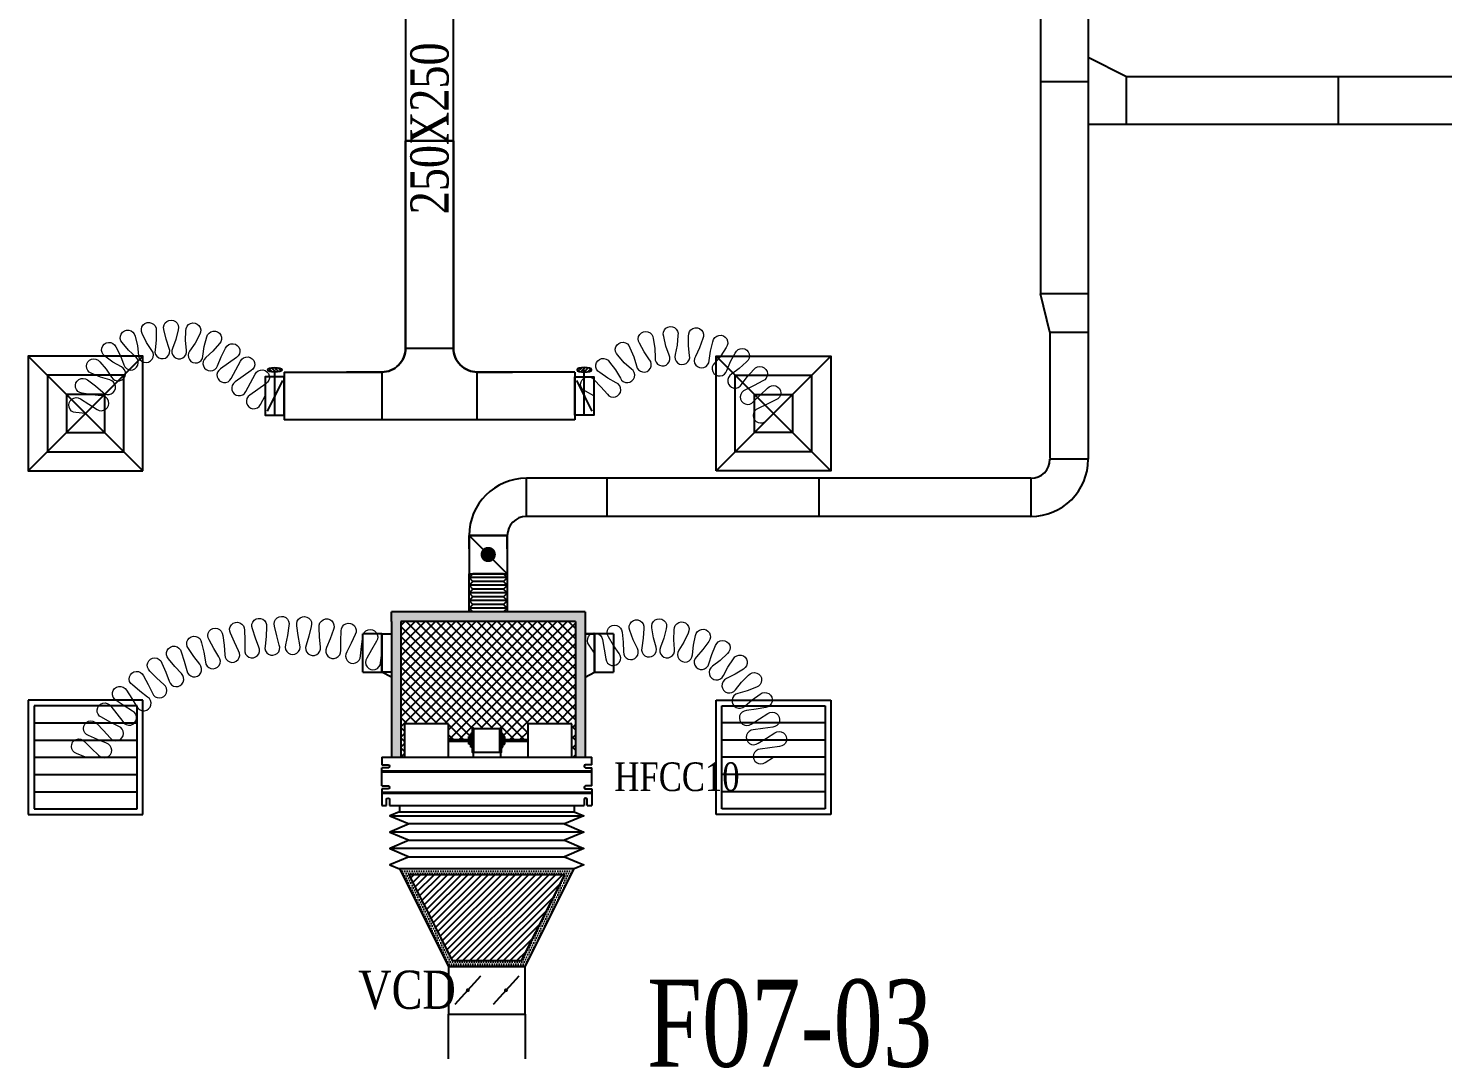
# Model space of a CAD drawing. Header units: metres. Extents: x 352651 to 1421851, y -87441 to -24441.
# Drawn here: x 926382 to 933785, y -72090 to -66743 of the extents above; entities that cross this region are included whole.
import ezdxf

# ---------------------------------------------------------------- set-up
doc = ezdxf.new("R2010")
doc.units = ezdxf.units.M
doc.header["$LTSCALE"] = 300
doc.header["$MEASUREMENT"] = 0
for name, color, linetype in [('bat noi mem', 4, 'CONTINUOUS'), ('CUAGIO', 2, 'CONTINUOUS'), ('KT', 1, 'CONTINUOUS'), ('thiet bi', 11, 'CONTINUOUS')]:
    doc.layers.add(name, color=color, linetype=linetype)
doc.layers.add('noi mem', color=5, linetype='BATTING', lineweight=0)
doc.styles.add('PHU', font='vntimeh.shx', dxfattribs={"width": 0.8})
doc.styles.add('ROMANS', font='romans.shx', dxfattribs={"width": 0.75, "bigfont": 'romancvn.shx'})
doc.linetypes.add('BATTING', pattern='A,0.0001,-0.1,[134,ltypeshp.shx,S=0.1,R=0,X=-0.1,Y=0],-0.2,[134,ltypeshp.shx,S=0.1,R=180,X=0.1,Y=0],-0.1', length=0.4001)

# ---------------------------------------------------------------- blocks, each defined once
blk = doc.blocks.new('SAG')
at = {"layer": 'CUAGIO'}
for p, q in [((-300, 300), (-300, -300)), ((300, 300), (-300, 300)), ((300, -300), (300, 300)), ((-300, -300), (300, -300))]:
    blk.add_line(p, q, dxfattribs=at)
at = {"layer": 'CUAGIO', "color": 8}
for p, q in [((-270, 270), (-270, -270)), ((270, 270), (-270, 270)), ((-180, -270), (-180, 270)), ((-90, -270), (-90, 270)), ((0, -270), (0, 270)), ((90, -270), (90, 270)), ((180, -270), (180, 270)), ((270, -270), (270, 270)), ((-270, -270), (270, -270))]:
    blk.add_line(p, q, dxfattribs=at)
blk = doc.blocks.new('SAD')
at = {"layer": 'CUAGIO', "color": 8}
for p, q in [((-300, -300), (300, 300)), ((300, -300), (-300, 300))]:
    blk.add_line(p, q, dxfattribs=at)
at = {"layer": 'CUAGIO'}
blk.add_lwpolyline([(300, -300), (300, 300), (-300, 300), (-300, -300)], close=True, dxfattribs=at)
at = {"layer": 'CUAGIO', "color": 8}
for points in [[(200, -200), (200, 200), (-200, 200), (-200, -200)], [(100, -100), (100, 100), (-100, 100), (-100, -100)]]:
    blk.add_lwpolyline(points, close=True, dxfattribs=at)
blk = doc.blocks.new('1-van gio D200')
at = {"layer": 'CUAGIO'}
h = blk.add_hatch(dxfattribs=at)
h.set_pattern_fill('ANSI31', color=256, scale=100, style=0)
edge = h.paths.add_edge_path()
edge.add_ellipse((486127, -58494), major_axis=(-38.1, 0), ratio=0.310482, start_angle=0, end_angle=360, ccw=False)
for p, q in [((486127, -58257.4), (486127, -58494)), ((486167, -58437.3), (486087.1, -58277.5))]:
    blk.add_line(p, q, dxfattribs=at)
at = {"layer": 'CUAGIO', "const_width": 3}
for points in [[(486127, -58457.4), (486177, -58457.4), (486177, -58257.4), (486077, -58257.4), (486077, -58457.4), (486127, -58457.4)], [(486127, -58257.4), (486127, -58494)], [(486167, -58437.3), (486087.1, -58277.5)]]:
    blk.add_lwpolyline(points, dxfattribs=at)
at = {"layer": 'CUAGIO'}
blk.add_lwpolyline([(486177, -58457.4), (486077, -58457.4), (486077, -58257.4), (486177, -58257.4)], close=True, dxfattribs=at)
at = {"layer": 'CUAGIO', "const_width": 5.35}
blk.add_lwpolyline([(486130.7, -58357.4, -1), (486123.3, -58357.4, -1)], format="xyb", close=True, dxfattribs=at)
at = {"layer": 'CUAGIO', "extrusion": (0, 0, -1)}
blk.add_ellipse((486127, -58494), major_axis=(-38.1, 0), ratio=0.310482, start_param=-1.570796, end_param=4.712389, dxfattribs=at)
blk = doc.blocks.new('bac noi mem')
at = {"layer": 'bat noi mem'}
for p, q in [((493886.7, -64673), (493866.7, -64693)), ((494066.7, -64693), (493866.7, -64693)), ((493866.7, -64693), (493886.7, -64713)), ((494046.7, -64673), (493886.7, -64673)), ((494046.7, -64673), (494066.7, -64693)), ((494066.7, -64693), (494046.7, -64713)), ((493886.7, -64713), (493866.7, -64733)), ((494066.7, -64733), (493866.7, -64733)), ((493866.7, -64733), (493886.7, -64753)), ((493886.7, -64753), (493866.7, -64773)), ((494066.7, -64773), (493866.7, -64773)), ((493866.7, -64773), (493886.7, -64793)), ((494046.7, -64713), (493886.7, -64713)), ((494046.7, -64753), (493886.7, -64753)), ((494046.7, -64713), (494066.7, -64733)), ((494066.7, -64733), (494046.7, -64753)), ((494046.7, -64753), (494066.7, -64773)), ((494066.7, -64773), (494046.7, -64793)), ((493886.7, -64793), (493866.7, -64813)), ((494066.7, -64813), (493866.7, -64813)), ((493866.7, -64813), (493886.7, -64833)), ((493886.7, -64833), (493866.7, -64853)), ((494046.7, -64793), (493886.7, -64793)), ((494046.7, -64833), (493886.7, -64833)), ((494046.7, -64793), (494066.7, -64813)), ((494066.7, -64813), (494046.7, -64833)), ((494046.7, -64833), (494066.7, -64853)), ((494066.7, -64853), (493866.7, -64853)), ((493866.7, -64853), (493886.7, -64873)), ((494046.7, -64873), (493886.7, -64873)), ((494066.7, -64853), (494046.7, -64873))]:
    blk.add_line(p, q, dxfattribs=at)

msp = doc.modelspace()

# ---------------------------------------------------------------- hatches: boundary and pattern name
at = {"layer": 'CUAGIO'}
h = msp.add_hatch(dxfattribs=at)
h.set_pattern_fill('DOTS', color=2, scale=200, style=0)
h.set_pattern_definition([(0, (355677.114, -127391.205), (6.25, -12.5), [0, -12.5])])
h.paths.add_polyline_path([(929246.1, -69848.7), (928332.5, -69848.7), (928332.5, -70558.7), (928282.5, -70558.7), (928282.5, -69848.7), (928282.5, -69798.7), (929296.1, -69798.7), (929296.1, -69848.7), (929296.1, -70558.7), (929246.1, -70558.7)])
at = {"layer": 'CUAGIO', "ltscale": 1.5}
h = msp.add_hatch(dxfattribs=at)
h.set_pattern_fill('ANSI37', color=9, scale=300, angle=360, style=0)
h.set_pattern_definition([(45, (272100, 131.603), (-26.5165043, 26.5165043), []), (135, (272100, 131.603), (-26.5165043, -26.5165043), [])])
h.paths.add_polyline_path([(928332.5, -69848.7), (928332.5, -70558.7), (928351.7, -70558.7), (928351.7, -70383.7), (928581.9, -70383.7), (928581.9, -70466.7), (928687.1, -70466.7), (928687.1, -70451), (928697.7, -70451), (928697.7, -70435.2), (928707.6, -70435.2), (928707.6, -70410.3, -1), (928714, -70408.2), (928850.2, -70408.2, -1), (928856.7, -70410.3), (928856.7, -70435.2), (928866.6, -70435.2), (928866.6, -70451), (928877.1, -70451), (928877.1, -70466.7), (928996.8, -70466.7), (928996.8, -70383.7), (929227, -70383.7), (929227, -70558.7), (929246.1, -70558.7), (929246.1, -69848.7)])
at = {"layer": 'CUAGIO'}
h = msp.add_hatch(dxfattribs=at)
h.set_pattern_fill('DOTS', color=256, scale=200, style=0)
h.set_pattern_definition([(0, (98652.957, -17805.039), (6.25, -12.5), [0, -12.5])])
h.paths.add_polyline_path([(928982.1, -71654.2), (928582.1, -71654.2), (928325.1, -71144.2), (929239.1, -71144.2)])
h.paths.add_polyline_path([(928963.7, -71624.2), (929190.4, -71174.2), (928373.9, -71174.2), (928600.6, -71624.2)], flags=16)
h = msp.add_hatch(dxfattribs=at)
h.set_pattern_fill('ANSI31', color=256, scale=200, style=0)
h.set_pattern_definition([(45, (85841.88, -88821.382), (-17.6776695, 17.6776695), [])])
h.paths.add_polyline_path([(929190.4, -71174.2), (928373.9, -71174.2), (928600.6, -71624.2), (928963.7, -71624.2)])

# ---------------------------------------------------------------- linework, layer by layer
at = {"layer": 'bat noi mem'}
for p, q in [((928275.1, -70865.6), (929289.1, -70865.6)), ((929189.1, -70908.5), (928375.1, -70908.5)), ((929289.1, -70951.4), (928275.1, -70951.4)), ((929289.1, -71037.1), (928275.1, -71037.1)), ((928375.1, -70994.2), (929189.1, -70994.2)), ((928375.1, -71079.9), (929189.1, -71079.9)), ((929239.1, -71144.2), (928325.1, -71144.2))]:
    msp.add_line(p, q, dxfattribs=at)
for points in [[(928325.1, -70844.2), (928275.1, -70865.6), (928375.1, -70908.5), (928275.1, -70951.4), (928375.1, -70994.2), (928275.1, -71037.1), (928375.1, -71079.9), (928275.1, -71122.8), (928325.1, -71144.2)], [(929239.1, -70844.2), (929289.1, -70865.6), (929189.1, -70908.5), (929289.1, -70951.4), (929189.1, -70994.2), (929289.1, -71037.1), (929189.1, -71079.9), (929289.1, -71122.8), (929239.1, -71144.2)]]:
    msp.add_lwpolyline(points, dxfattribs=at)
at = {"layer": 'CUAGIO'}
for p, q in [((931679.4, -60364), (931679.4, -68134)), ((931929.4, -60344.1), (931929.4, -68998.8)), ((931929.4, -67024), (931679.4, -67024)), ((936569.6, -66997.2), (932129.6, -66997.2)), ((942851.5, -67247.2), (931929.7, -67247.2)), ((931929.4, -68134), (931679.4, -68134)), ((931929.4, -68134), (931679.4, -68134)), ((931729.4, -68334), (931679.4, -68134)), ((931729.4, -68334), (931729.4, -68995.6)), ((931729.4, -68334), (931929.4, -68334)), ((928357.2, -68417.6), (928607.2, -68417.6)), ((927722.2, -68542.6), (927722.2, -68792.6)), ((928232.2, -68542.6), (928232.2, -68792.6)), ((928732.2, -68792.6), (928732.2, -68542.6)), ((929242.2, -68542.6), (929242.2, -68792.6)), ((931929.4, -68998.8), (931729.4, -68998.8)), ((931629.4, -69098.8), (928989.3, -69098.7)), ((928989.3, -69298.7), (928989.3, -69098.7)), ((929409.4, -69098.8), (929409.4, -69298.8)), ((930519.4, -69098.8), (930519.4, -69298.8)), ((931629.4, -69098.8), (931629.4, -69298.8)), ((931635.9, -69298.7), (928989.4, -69298.7)), ((928689.3, -69468.9), (928689.3, -69398.7)), ((928889.3, -69398.7), (928689.3, -69398.7)), ((928689.3, -69398.7), (928689.3, -69598.6)), ((928889.3, -69598.6), (928689.3, -69398.7)), ((928689.3, -69398.7), (928889.3, -69398.7)), ((928889.3, -69398.7), (928889.3, -69598.6)), ((928889.3, -69468.9), (928889.3, -69398.7)), ((928689.3, -69478.4), (928689.3, -69598.6)), ((928889.3, -69478.4), (928889.3, -69598.6)), ((928689.3, -69598.6), (928889.3, -69598.6)), ((928889.3, -69598.6), (928889.3, -69798.7)), ((929296.1, -69798.7), (928282.5, -69798.7)), ((929296.1, -69798.7), (929296.1, -70558.7)), ((928282.5, -69848.7), (928282.5, -70558.7)), ((928332.5, -69848.7), (928332.5, -70558.7)), ((929246.1, -69848.7), (929246.1, -70558.7)), ((928132.8, -70114), (928132.8, -69914)), ((928232.5, -69914), (928132.8, -69914)), ((928232.5, -70114), (928232.5, -69914)), ((928232.5, -69914), (928232.5, -70114)), ((929346.1, -69914), (929346.1, -70114)), ((929346.1, -69914), (929346.1, -70114)), ((929346.1, -70114), (929346.1, -69914)), ((929445.8, -69914), (929445.8, -70114)), ((929346.1, -70114), (929445.8, -70114)), ((928332.5, -70558.7), (928332.5, -70558.7)), ((929246.1, -70558.7), (929246.1, -70558.7)), ((928749.1, -71704.9), (928615.2, -71853.5)), ((928949.1, -71704.9), (928815.2, -71853.5))]:
    msp.add_line(p, q, dxfattribs=at)
at = {"layer": 'CUAGIO', "color": 2}
for p, q in [((932129.6, -66997.2), (931929.6, -66895.4)), ((932129.6, -67247.2), (932129.6, -66997.2)), ((933239.6, -67247.2), (933239.6, -66997.2)), ((928282.5, -69848.7), (928282.5, -69798.7)), ((929246.1, -69848.7), (928332.5, -69848.7))]:
    msp.add_line(p, q, dxfattribs=at)
at = {"layer": 'CUAGIO', "ltscale": 1.5}
msp.add_line((929242.2, -68792.6), (927722.2, -68792.6), dxfattribs=at)
at = {"layer": 'CUAGIO'}
for points in [[(928357.2, -66222.6), (928357.2, -67332.6), (928607.2, -67332.6), (928607.2, -66222.6)], [(928689.3, -69598.6), (928889.3, -69598.6), (928889.3, -69798.7), (928689.3, -69798.7)], [(929239.1, -71144.2), (928325.1, -71144.2), (928582.1, -71654.2), (928982.1, -71654.2)], [(929190.4, -71174.2), (928373.9, -71174.2), (928600.6, -71624.2), (928963.7, -71624.2)], [(928582.1, -71904.2), (928982.1, -71904.2), (928982.1, -71654.2), (928582.1, -71654.2)]]:
    msp.add_lwpolyline(points, close=True, dxfattribs=at)
for points in [[(927722.2, -68542.6), (928232.2, -68542.6, 0.414214), (928357.2, -68417.6), (928357.2, -67332.6), (928607.2, -67332.6), (928607.2, -68417.6, 0.414214), (928732.2, -68542.6), (928917.2, -68542.6)], [(929242.2, -68542.6), (928732.2, -68542.6, -0.414214), (928607.2, -68417.6), (928607.2, -67332.6), (928357.2, -67332.6), (928357.2, -68417.6, -0.414214), (928232.2, -68542.6), (928047.2, -68542.6)], [(927272, -73024.2), (928382.1, -73024.2, 0.414214), (928582.1, -72824.2), (928582.1, -71904.2), (928982.1, -71904.2), (928982.1, -72824.2, 0.414214), (929182.1, -73024.2), (930292.3, -73024.2)]]:
    msp.add_lwpolyline(points, format="xyb", dxfattribs=at)
for points, const_width in [([(928809.3, -69497.8, 1), (928769.3, -69497.8, 1)], 40), ([(928677.1, -71779.2, -1), (928687.1, -71779.2, -1)], 10), ([(928877.1, -71779.2, -1), (928887.1, -71779.2, -1)], 10)]:
    msp.add_lwpolyline(points, format="xyb", close=True, dxfattribs=dict(at, const_width=const_width))
for points in [[(928232.5, -69914), (928282.5, -69914)], [(928232.5, -69914), (928282.5, -69914)], [(929346.1, -69914), (929296.1, -69914)], [(929296.1, -69914), (929346.1, -69914)], [(929445.8, -69914), (929346.1, -69914)], [(928132.8, -70114), (928232.5, -70114)], [(928282.5, -70114), (928232.5, -70114)], [(928282.5, -70139.3), (928232.5, -70114)], [(929296.1, -70139.3), (929346.1, -70114)]]:
    msp.add_lwpolyline(points, dxfattribs=at)
for centre, radius, start, end in [((931629.4, -68998.8), 100, 270, 0), ((931629.4, -68998.8), 300, 270, 0), ((928989.3, -69398.7), 300, 90, 180), ((928989.3, -69398.7), 100, 90, 180)]:
    msp.add_arc(centre, radius, start, end, dxfattribs=at)
at = {"layer": 'noi mem', "linetype": 'ByBlock', "ltscale": 1.5}
for points in [[(926682.1, -68759.6), (926631, -68754.7, -1.333333), (926654.9, -68683.7), (926698.6, -68710.8), (926742.2, -68737.9, 1.333333), (926766.1, -68666.8), (926715, -68662), (926663.6, -68653.5, -1.333333), (926692.2, -68584.2), (926734.6, -68614.4), (926771.9, -68648.7, 1.333333), (926808.5, -68583.3), (926759.8, -68569.5), (926711.8, -68549.2, -1.333333), (926756, -68488.5), (926790.1, -68527.9), (926818.1, -68570.1, 1.333333), (926869.2, -68515.1), (926825.1, -68490.2), (926783.3, -68459.1, -1.333333), (926840.5, -68410.6), (926864.3, -68456.9), (926881.7, -68504.5, 1.333333), (926944.2, -68463.1), (926907.2, -68428.6), (926873.9, -68388.5, -1.333333), (926941, -68354.8), (926953.2, -68405.5), (926958.9, -68455.8, 1.333333), (927029.4, -68430.3), (927001.6, -68388), (926978.7, -68341.2, -1.333333), (927051.8, -68324.3), (927051.8, -68376.4), (927045.4, -68426.6, 1.333333), (927119.9, -68418.5), (927102.9, -68370.9), (927091.7, -68320, -1.333333), (927166.7, -68320.8), (927154.4, -68371.4), (927136.3, -68418.7, 1.333333), (927210.7, -68428.4), (927205.4, -68378.1), (927206.5, -68326, -1.333333), (927279.2, -68344.5), (927255.3, -68390.8), (927226.6, -68432.5, 1.333333), (927296.5, -68459.5), (927303.3, -68409.3), (927316.6, -68358.9, -1.333333), (927382.9, -68394), (927348.7, -68433.4), (927311, -68467.1, 1.333333), (927372.7, -68509.9), (927391, -68462.7), (927415, -68416.8, -1.333333), (927471.8, -68465.8), (927430, -68496.3), (927388, -68525.8, 1.333333), (927443.9, -68575.7), (927468.4, -68530.6), (927492.9, -68485.4, -1.333333), (927548.9, -68535.3), (927506.9, -68564.8), (927464.8, -68594.3, 1.333333), (927520.8, -68644.2), (927545.3, -68599.1), (927569.8, -68553.9, -1.333333), (927625.8, -68603.8), (927583.7, -68633.3), (927541.7, -68662.8, 1.333333), (927597.7, -68712.7), (927622.2, -68667.6)], [(929342.2, -68667.6), (929297.8, -68643.2, -1.333333), (929343.8, -68583.9), (929378.5, -68620.8), (929412.8, -68657.8, 1.333333), (929459.1, -68598.9), (929415, -68574.3), (929372.7, -68545, -1.333333), (929424.3, -68490.6), (929455.8, -68531.4), (929480.8, -68574.4, 1.333333), (929538.8, -68526.8), (929501.5, -68493.9), (929467.6, -68455.1, -1.333333), (929530.9, -68415), (929551.5, -68462.2), (929565.3, -68510, 1.333333), (929633.1, -68477.9), (929605, -68436.9), (929581.5, -68391.1, -1.333333), (929652.8, -68367.6), (929661.2, -68418.4), (929662.9, -68468.1, 1.333333), (929736.5, -68453.6), (929719.2, -68407), (929707.6, -68356.8, -1.333333), (929782.4, -68351.4), (929778.2, -68402.7), (929767.8, -68451.4, 1.333333), (929842.7, -68455.2), (929837.3, -68405.8), (929838.3, -68354.3, -1.333333), (929912.2, -68367.3), (929895.5, -68416), (929873.5, -68460.7, 1.333333), (929945.2, -68482.7), (929952.1, -68433.4), (929965.6, -68383.7, -1.333333), (930034.1, -68414.3), (930006.1, -68457.6), (929973.9, -68495.5, 1.333333), (930038, -68534.3), (930056.7, -68488.2), (930082, -68443.3, -1.333333), (930140.9, -68489.7), (930103.1, -68524.8), (930062.7, -68553.7, 1.333333), (930115.4, -68607), (930144.8, -68566.8), (930180.2, -68529.5, -1.333333), (930226, -68588.8), (930180.9, -68613.7), (930135.3, -68635.7, 1.333333), (930178.1, -68697.3), (930214.7, -68662.3), (930251.2, -68627.3, -1.333333), (930294, -68688.9), (930248.4, -68710.9), (930202.8, -68732.9, 1.333333), (930245.6, -68794.6), (930282.1, -68759.6)], [(926682.1, -70559.6), (926635.3, -70539.8, -1.333333), (926676.7, -70477.3), (926713.2, -70512.7), (926749.7, -70548.2, 1.333333), (926791.1, -70485.7), (926744.2, -70465.9), (926697.5, -70445, -1.333333), (926740.2, -70383.3), (926776.2, -70419.7), (926810, -70457.3, 1.333333), (926855.5, -70397.7), (926810.3, -70375.1), (926765.7, -70349.9, -1.333333), (926813.9, -70292.5), (926846.4, -70332), (926876.6, -70372.6, 1.333333), (926927.4, -70317.5), (926884.5, -70290.7), (926842.5, -70261.6, -1.333333), (926895.8, -70208.9), (926924.5, -70251.3), (926950.7, -70294.5, 1.333333), (927006.5, -70244.3), (926966.2, -70213.7), (926927.1, -70180.7, -1.333333), (926985.1, -70133.2), (927009.7, -70178.1), (927031.8, -70223.5, 1.333333), (927092, -70178.7), (927054.7, -70144.5), (927018.8, -70108, -1.333333), (927080.9, -70066.1), (927101.3, -70113), (927119.1, -70160.4, 1.333333), (927183.2, -70121.3), (927149.3, -70083.8), (927116.8, -70044.2, -1.333333), (927182.6, -70008.1), (927198.5, -70056.8), (927211.9, -70105.6, 1.333333), (927279.3, -70072.6), (927249, -70032.1), (927220.4, -69989.7, -1.333333), (927289.2, -69959.9), (927300.5, -70009.8), (927309.3, -70059.6, 1.333333), (927379.5, -70033), (927353.1, -69989.9), (927328.5, -69945, -1.333333), (927399.8, -69921.7), (927406.5, -69972.4), (927410.6, -70022.8, 1.333333), (927482.9, -70002.9), (927460.6, -69957.5), (927440.3, -69910.5, -1.333333), (927513.5, -69893.9), (927515.4, -69945.1), (927514.9, -69995.6, 1.333333), (927588.7, -69982.4), (927570.7, -69935.2), (927554.9, -69886.5, -1.333333), (927629.2, -69876.8), (927626.4, -69927.9), (927621.2, -69978.2, 1.333333), (927696, -69971.9), (927682.4, -69923.2), (927671.1, -69873.2, -1.333333), (927746.1, -69870.4), (927738.6, -69921), (927728.7, -69970.6, 1.333333), (927803.7, -69971.3), (927794.7, -69921.5), (927788.1, -69870.8, -1.333333), (927863, -69874.9), (927850.8, -69924.6), (927836.4, -69973.1, 1.333333), (927911.1, -69980.7), (927906.7, -69930.3), (927904.8, -69879.2, -1.333333), (927979, -69890.2), (927962.3, -69938.6), (927943.5, -69985.5, 1.333333), (928017.1, -70000), (928017.4, -69949.4), (928020.3, -69898.3, -1.333333), (928093.1, -69916.2), (928072, -69962.8), (928048.9, -70007.8, 1.333333), (928120.8, -70029), (928125.9, -69978.7), (928132.6, -69928.2, -1.333333), (928203.8, -69951.8), (928179.2, -69996.3), (928154.5, -70040.8, 1.333333), (928225.7, -70064.4), (928232.5, -70014)], [(929346.1, -70014), (929317.3, -69971.8, -1.333333), (929386.7, -69943.4), (929395.7, -69993.7), (929404.7, -70044.1, 1.333333), (929474.1, -70015.8), (929445.3, -69973.5), (929418.8, -69929.1, -1.333333), (929489.8, -69904.9), (929496, -69956.2), (929497, -70006.8, 1.333333), (929570, -69989.3), (929548.1, -69943.8), (929530.3, -69895.2, -1.333333), (929604.6, -69884.6), (929601.1, -69936.2), (929592.7, -69986.1, 1.333333), (929667.6, -69982.5), (929654.5, -69933.7), (929646.2, -69882.6, -1.333333), (929721.1, -69886.1), (929708, -69936.2), (929690.5, -69983.6, 1.333333), (929764.8, -69994.1), (929761, -69943.7), (929762.3, -69891.9, -1.333333), (929835.3, -69909.3), (929813.1, -69956.1), (929787.1, -69999.4, 1.333333), (929858.1, -70023.5), (929863.8, -69973.3), (929874.7, -69922.7, -1.333333), (929943.2, -69953.4), (929912.7, -69995.2), (929879, -70032.9, 1.333333), (929944.3, -70069.8), (929959.3, -70021.6), (929979.4, -69973.9, -1.333333), (930040.9, -70016.8), (930003.2, -70052.2), (929963.1, -70083, 1.333333), (930020.3, -70131.4), (930044, -70086.8), (930072.7, -70043.7, -1.333333), (930125.2, -70097.4), (930081.5, -70125.1), (930036.3, -70147.8, 1.333333), (930083.5, -70206.1), (930115.2, -70166.7), (930151.4, -70129.7, -1.333333), (930192.9, -70192.2), (930144.8, -70211.3), (930096.2, -70225.2, 1.333333), (930131.7, -70291.3), (930170.1, -70258.4), (930212.6, -70228.9, -1.333333), (930241.8, -70298), (930191, -70307.8), (930140.3, -70314.7, 1.333333), (930165.8, -70385.2), (930209.2, -70358.1), (930252.6, -70331, -1.333333), (930278.1, -70401.5), (930227.4, -70408.5), (930176.8, -70415.4, 1.333333), (930202.3, -70486), (930245.7, -70458.8), (930289, -70431.7, -1.333333), (930314.6, -70502.3), (930263.9, -70509.2), (930213.2, -70516.2, 1.333333), (930238.8, -70586.7), (930282.1, -70559.6)]]:
    msp.add_lwpolyline(points, format="xyb", dxfattribs=at)
at = {"layer": 'thiet bi'}
for p, q in [((928581.9, -70466.7), (928687.1, -70466.7)), ((928697.7, -70451), (928687.1, -70451)), ((928687.1, -70491.4), (928687.1, -70451)), ((928707.6, -70435.2), (928697.7, -70435.2)), ((928697.7, -70507.2), (928697.7, -70435.2)), ((928714, -70534.3), (928714, -70408.2)), ((928850.2, -70534.3), (928850.2, -70408.2)), ((928856.7, -70435.2), (928866.6, -70435.2)), ((928866.6, -70507.2), (928866.6, -70435.2)), ((928866.6, -70451), (928877.1, -70451)), ((928877.1, -70491.4), (928877.1, -70451)), ((928877.1, -70466.7), (928996.8, -70466.7)), ((928996.8, -70475.8), (928996.8, -70466.7)), ((928581.9, -70475.8), (928687.1, -70475.8)), ((928697.7, -70491.4), (928687.1, -70491.4)), ((928707.6, -70507.2), (928697.7, -70507.2)), ((928710.8, -70536.6), (928710.8, -70558.7)), ((928853.5, -70536.6), (928853.5, -70558.7)), ((928856.7, -70507.2), (928866.6, -70507.2)), ((928866.6, -70491.4), (928877.1, -70491.4)), ((928877.1, -70475.8), (928996.8, -70475.8)), ((928233.1, -70558.7), (929331.1, -70558.7)), ((928233.1, -70558.7), (928233.1, -70598.2)), ((929331.1, -70598.2), (929331.1, -70558.7)), ((928233.1, -70630.7), (929331.1, -70630.7)), ((928233.1, -70635.7), (929331.1, -70635.7)), ((928233.1, -70725.2), (928233.1, -70812.7)), ((928233.1, -70741.7), (929331.1, -70741.7)), ((928233.1, -70746.7), (929331.1, -70746.7)), ((929331.1, -70725.2), (929331.1, -70812.7)), ((928233.1, -70812.7), (928257.1, -70812.7)), ((928273.1, -70812.7), (929291.1, -70812.7)), ((928325.1, -70812.7), (928325.1, -70844.2)), ((929239.1, -70812.7), (929239.1, -70844.2)), ((929307.1, -70812.7), (929331.1, -70812.7)), ((928325.1, -70844.2), (929239.1, -70844.2))]:
    msp.add_line(p, q, dxfattribs=at)
for points in [[(928581.9, -70383.7), (928351.7, -70383.7), (928351.7, -70558.7), (928581.9, -70558.7)], [(929227, -70383.7), (928996.8, -70383.7), (928996.8, -70558.7), (929227, -70558.7)], [(928707.6, -70408.2), (928856.7, -70408.2), (928856.7, -70534.3), (928707.6, -70534.3)]]:
    msp.add_lwpolyline(points, close=True, dxfattribs=at)
for points in [[(928233.1, -70598.2), (928265.1, -70598.2, -1), (928265.1, -70614.2), (928233.1, -70614.2)], [(929331.1, -70598.2), (929299.1, -70598.2, 1), (929299.1, -70614.2), (929331.1, -70614.2)], [(928233.1, -70709.2), (928265.1, -70709.2, -1), (928265.1, -70725.2), (928233.1, -70725.2)], [(929331.1, -70709.2), (929299.1, -70709.2, 1), (929299.1, -70725.2), (929331.1, -70725.2)], [(928257.1, -70812.7), (928257.1, -70780.7, -1), (928273.1, -70780.7), (928273.1, -70812.7)], [(929307.1, -70812.7), (929307.1, -70780.7, 1), (929291.1, -70780.7), (929291.1, -70812.7)]]:
    msp.add_lwpolyline(points, format="xyb", dxfattribs=at)
for points in [[(928233.1, -70709.2), (928233.1, -70614.2)], [(929331.1, -70709.2), (929331.1, -70614.2)]]:
    msp.add_lwpolyline(points, dxfattribs=at)
for centre, start, end in [((928710.8, -70409.2), 18.04953, 161.95047), ((928853.5, -70409.2), 18.04953, 161.95047), ((928710.8, -70533.2), 198.04953, 341.95047), ((928853.5, -70533.2), 198.04953, 341.95047)]:
    msp.add_arc(centre, 3.41, start, end, dxfattribs=at)

# ---------------------------------------------------------------- block references
at = {"layer": 'CUAGIO'}
for name, p in [('SAD', (926682.1, -68759.6)), ('bac noi mem', (434822.7, -4925.7))]:
    msp.add_blockref(name, p, dxfattribs=at)
at = {"layer": 'CUAGIO', "xscale": -1}
msp.add_blockref('SAD', (930282.1, -68759.6), dxfattribs=at)
for name, p, rotation in [('1-van gio D200', (441545.2, -127025), 180), ('SAG', (930282.1, -70559.6), 90)]:
    msp.add_blockref(name, p, dxfattribs=dict(at, rotation=rotation))
at = {"layer": 'CUAGIO'}
for name, p, rotation in [('1-van gio D200', (1415419.2, -127025), 180), ('SAG', (926682.1, -70559.6), 270)]:
    msp.add_blockref(name, p, dxfattribs=dict(at, rotation=rotation))

# ---------------------------------------------------------------- texts
at = {"layer": 'CUAGIO', "color": 2, "insert": (928381.9, -66817), "char_height": 200, "width": 788.836, "attachment_point": 3, "rotation": 90, "style": 'PHU'}
msp.add_mtext('250x250', dxfattribs=at)
at = {"layer": 'CUAGIO', "color": 2, "attachment_point": 7, "style": 'PHU'}
for s, insert, char_height, width in [('hfcc10', (929450, -70738.4), 150, 679.92), ('VCD', (928109.4, -71880.8), 200, 439.881)]:
    msp.add_mtext(s, dxfattribs=dict(at, insert=insert, char_height=char_height, width=width))
at = {"layer": 'KT', "ltscale": 1.5, "insert": (929620.3, -71723.4), "char_height": 456.096, "width": 2517.297, "attachment_point": 1, "style": 'ROMANS'}
msp.add_mtext('{\\fTimes New Roman|b0|i0|c0|p18;F07-03}', dxfattribs=at)

doc.saveas('drawing.dxf')
